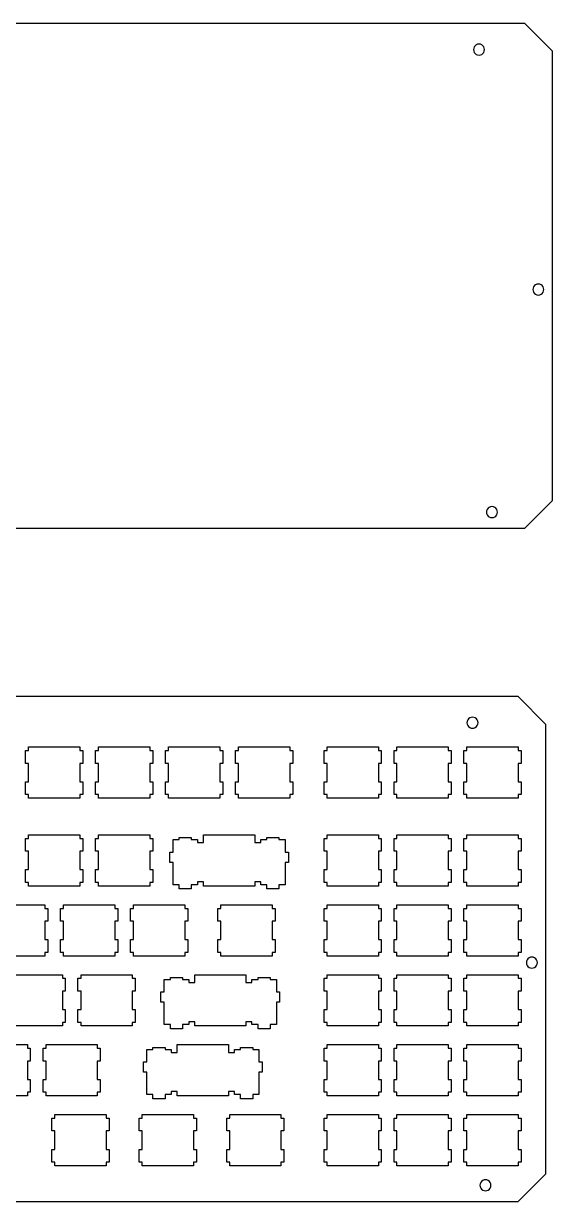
# Model space of a CAD drawing. Extents: x -203 to 157, y 44 to 365.
# Drawn here: x 12.9 to 156.9, y 44.1 to 364.9 of the extents above; entities that cross this region are included whole.
import ezdxf

# ---------------------------------------------------------------- set-up
doc = ezdxf.new("R2010")
doc.units = 0
doc.layers.get('0').update_dxf_attribs({"linetype": 'CONTINUOUS'})

msp = doc.modelspace()

# ---------------------------------------------------------------- linework, layer by layer
for p, q in [((149.34, 364.95), (-193.56, 364.95)), ((156.88, 357.41), (149.34, 364.95)), ((135.44, 358.24), (135.39, 357.85)), ((135.39, 357.85), (135.44, 357.46)), ((135.59, 358.6), (135.44, 358.24)), ((135.44, 357.46), (135.59, 357.1)), ((135.82, 358.91), (135.59, 358.6)), ((135.59, 357.1), (135.82, 356.79)), ((136.14, 359.15), (135.82, 358.91)), ((135.82, 356.79), (136.14, 356.55)), ((136.5, 359.3), (136.14, 359.15)), ((136.14, 356.55), (136.5, 356.4)), ((136.89, 359.35), (136.5, 359.3)), ((136.5, 356.4), (136.89, 356.35)), ((137.27, 359.3), (136.89, 359.35)), ((136.89, 356.35), (137.27, 356.4)), ((137.64, 359.15), (137.27, 359.3)), ((137.27, 356.4), (137.64, 356.55)), ((137.95, 358.91), (137.64, 359.15)), ((137.64, 356.55), (137.95, 356.79)), ((138.18, 358.6), (137.95, 358.91)), ((137.95, 356.79), (138.18, 357.1)), ((138.33, 358.24), (138.18, 358.6)), ((138.18, 357.1), (138.33, 357.46)), ((138.39, 357.85), (138.33, 358.24)), ((138.33, 357.46), (138.39, 357.85)), ((156.88, 234.98), (156.88, 357.41)), ((151.6, 292.88), (151.55, 292.49)), ((151.55, 292.49), (151.6, 292.1)), ((151.75, 293.24), (151.6, 292.88)), ((151.6, 292.1), (151.75, 291.74)), ((151.98, 293.55), (151.75, 293.24)), ((152.3, 293.79), (151.98, 293.55)), ((152.66, 293.94), (152.3, 293.79)), ((153.05, 293.99), (152.66, 293.94)), ((153.43, 293.94), (153.05, 293.99)), ((153.8, 293.79), (153.43, 293.94)), ((154.11, 293.55), (153.8, 293.79)), ((154.34, 293.24), (154.11, 293.55)), ((154.49, 292.88), (154.34, 293.24)), ((154.34, 291.74), (154.49, 292.1)), ((154.55, 292.49), (154.49, 292.88)), ((154.49, 292.1), (154.55, 292.49)), ((151.75, 291.74), (151.98, 291.43)), ((151.98, 291.43), (152.3, 291.19)), ((152.3, 291.19), (152.66, 291.04)), ((152.66, 291.04), (153.05, 290.99)), ((153.05, 290.99), (153.43, 291.04)), ((153.43, 291.04), (153.8, 291.19)), ((153.8, 291.19), (154.11, 291.43)), ((154.11, 291.43), (154.34, 291.74)), ((149.34, 227.44), (156.88, 234.98)), ((138.97, 232.24), (138.91, 231.85)), ((138.91, 231.85), (138.97, 231.46)), ((139.12, 232.6), (138.97, 232.24)), ((138.97, 231.46), (139.12, 231.1)), ((139.35, 232.91), (139.12, 232.6)), ((139.12, 231.1), (139.35, 230.79)), ((139.66, 233.15), (139.35, 232.91)), ((140.03, 233.3), (139.66, 233.15)), ((140.41, 233.35), (140.03, 233.3)), ((140.8, 233.3), (140.41, 233.35)), ((141.16, 233.15), (140.8, 233.3)), ((141.48, 232.91), (141.16, 233.15)), ((141.71, 232.6), (141.48, 232.91)), ((141.48, 230.79), (141.71, 231.1)), ((141.86, 232.24), (141.71, 232.6)), ((141.71, 231.1), (141.86, 231.46)), ((141.91, 231.85), (141.86, 232.24)), ((141.86, 231.46), (141.91, 231.85)), ((139.35, 230.79), (139.66, 230.55)), ((139.66, 230.55), (140.03, 230.4)), ((140.03, 230.4), (140.41, 230.35)), ((140.41, 230.35), (140.8, 230.4)), ((140.8, 230.4), (141.16, 230.55)), ((141.16, 230.55), (141.48, 230.79)), ((-193.56, 227.44), (149.34, 227.44)), ((147.58, 181.58), (-195.32, 181.58)), ((155.12, 174.04), (147.58, 181.58)), ((133.67, 174.87), (133.62, 174.48)), ((133.62, 174.48), (133.67, 174.09)), ((133.82, 175.23), (133.67, 174.87)), ((133.67, 174.09), (133.82, 173.73)), ((134.06, 175.54), (133.82, 175.23)), ((133.82, 173.73), (134.06, 173.42)), ((134.37, 175.78), (134.06, 175.54)), ((134.06, 173.42), (134.37, 173.18)), ((134.73, 175.93), (134.37, 175.78)), ((135.12, 175.98), (134.73, 175.93)), ((135.51, 175.93), (135.12, 175.98)), ((135.87, 175.78), (135.51, 175.93)), ((136.18, 175.54), (135.87, 175.78)), ((135.87, 173.18), (136.18, 173.42)), ((136.42, 175.23), (136.18, 175.54)), ((136.18, 173.42), (136.42, 173.73)), ((136.57, 174.87), (136.42, 175.23)), ((136.42, 173.73), (136.57, 174.09)), ((136.62, 174.48), (136.57, 174.87)), ((136.57, 174.09), (136.62, 174.48)), ((155.12, 51.61), (155.12, 174.04)), ((134.37, 173.18), (134.73, 173.03)), ((134.73, 173.03), (135.12, 172.98)), ((135.12, 172.98), (135.51, 173.03)), ((135.51, 173.03), (135.87, 173.18)), ((13.42, 166.9), (14.23, 166.9)), ((13.42, 163.4), (13.42, 166.9)), ((14.23, 167.88), (28.2, 167.88)), ((14.23, 166.9), (14.23, 167.88)), ((28.2, 167.88), (28.2, 166.9)), ((28.2, 166.9), (29.01, 166.9)), ((29.01, 166.9), (29.01, 163.4)), ((32.47, 163.4), (32.47, 166.9)), ((32.47, 166.9), (33.28, 166.9)), ((33.28, 167.88), (47.25, 167.88)), ((33.28, 166.9), (33.28, 167.88)), ((47.25, 167.88), (47.25, 166.9)), ((47.25, 166.9), (48.06, 166.9)), ((48.06, 166.9), (48.06, 163.4)), ((51.52, 163.4), (51.52, 166.9)), ((51.52, 166.9), (52.33, 166.9)), ((52.33, 167.88), (66.3, 167.88)), ((52.33, 166.9), (52.33, 167.88)), ((66.3, 167.88), (66.3, 166.9)), ((66.3, 166.9), (67.11, 166.9)), ((67.11, 166.9), (67.11, 163.4)), ((70.57, 163.4), (70.57, 166.9)), ((70.57, 166.9), (71.38, 166.9)), ((71.38, 167.88), (85.35, 167.88)), ((71.38, 166.9), (71.38, 167.88)), ((85.35, 167.88), (85.35, 166.9)), ((85.35, 166.9), (86.16, 166.9)), ((86.16, 166.9), (86.16, 163.4)), ((94.7, 166.9), (95.51, 166.9)), ((94.7, 163.4), (94.7, 166.9)), ((95.51, 167.88), (109.48, 167.88)), ((95.51, 166.9), (95.51, 167.88)), ((109.48, 167.88), (109.48, 166.9)), ((109.48, 166.9), (110.29, 166.9)), ((110.29, 166.9), (110.29, 163.4)), ((113.75, 166.9), (114.56, 166.9)), ((113.75, 163.4), (113.75, 166.9)), ((114.56, 167.88), (128.53, 167.88)), ((114.56, 166.9), (114.56, 167.88)), ((128.53, 167.88), (128.53, 166.9)), ((128.53, 166.9), (129.34, 166.9)), ((129.34, 166.9), (129.34, 163.4)), ((132.8, 166.9), (133.61, 166.9)), ((132.8, 163.4), (132.8, 166.9)), ((133.61, 167.88), (147.58, 167.88)), ((133.61, 166.9), (133.61, 167.88)), ((147.58, 167.88), (147.58, 166.9)), ((147.58, 166.9), (148.39, 166.9)), ((148.39, 166.9), (148.39, 163.4)), ((14.23, 163.4), (13.42, 163.4)), ((14.23, 158.39), (14.23, 163.4)), ((29.01, 163.4), (28.2, 163.4)), ((28.2, 163.4), (28.2, 158.39)), ((33.28, 163.4), (32.47, 163.4)), ((33.28, 158.39), (33.28, 163.4)), ((47.25, 163.4), (47.25, 158.39)), ((48.06, 163.4), (47.25, 163.4)), ((52.33, 163.4), (51.52, 163.4)), ((52.33, 158.39), (52.33, 163.4)), ((66.3, 163.4), (66.3, 158.39)), ((67.11, 163.4), (66.3, 163.4)), ((71.38, 163.4), (70.57, 163.4)), ((71.38, 158.39), (71.38, 163.4)), ((85.35, 163.4), (85.35, 158.39)), ((86.16, 163.4), (85.35, 163.4)), ((95.51, 163.4), (94.7, 163.4)), ((95.51, 158.39), (95.51, 163.4)), ((110.29, 163.4), (109.48, 163.4)), ((109.48, 163.4), (109.48, 158.39)), ((114.56, 163.4), (113.75, 163.4)), ((114.56, 158.39), (114.56, 163.4)), ((128.53, 163.4), (128.53, 158.39)), ((129.34, 163.4), (128.53, 163.4)), ((133.61, 163.4), (132.8, 163.4)), ((133.61, 158.39), (133.61, 163.4)), ((147.58, 163.4), (147.58, 158.39)), ((148.39, 163.4), (147.58, 163.4)), ((13.42, 158.39), (14.23, 158.39)), ((13.42, 154.89), (13.42, 158.39)), ((28.2, 158.39), (29.01, 158.39)), ((29.01, 158.39), (29.01, 154.89)), ((32.47, 158.39), (33.28, 158.39)), ((32.47, 154.89), (32.47, 158.39)), ((47.25, 158.39), (48.06, 158.39)), ((48.06, 158.39), (48.06, 154.89)), ((51.52, 154.89), (51.52, 158.39)), ((51.52, 158.39), (52.33, 158.39)), ((66.3, 158.39), (67.11, 158.39)), ((67.11, 158.39), (67.11, 154.89)), ((70.57, 154.89), (70.57, 158.39)), ((70.57, 158.39), (71.38, 158.39)), ((85.35, 158.39), (86.16, 158.39)), ((86.16, 158.39), (86.16, 154.89)), ((94.7, 158.39), (95.51, 158.39)), ((94.7, 154.89), (94.7, 158.39)), ((109.48, 158.39), (110.29, 158.39)), ((110.29, 158.39), (110.29, 154.89)), ((113.75, 154.89), (113.75, 158.39)), ((113.75, 158.39), (114.56, 158.39)), ((128.53, 158.39), (129.34, 158.39)), ((129.34, 158.39), (129.34, 154.89)), ((132.8, 158.39), (133.61, 158.39)), ((132.8, 154.89), (132.8, 158.39)), ((147.58, 158.39), (148.39, 158.39)), ((148.39, 158.39), (148.39, 154.89)), ((14.23, 154.89), (13.42, 154.89)), ((14.23, 153.91), (14.23, 154.89)), ((29.01, 154.89), (28.2, 154.89)), ((28.2, 154.89), (28.2, 153.91)), ((33.28, 154.89), (32.47, 154.89)), ((33.28, 153.91), (33.28, 154.89)), ((47.25, 154.89), (47.25, 153.91)), ((48.06, 154.89), (47.25, 154.89)), ((52.33, 154.89), (51.52, 154.89)), ((52.33, 153.91), (52.33, 154.89)), ((66.3, 154.89), (66.3, 153.91)), ((67.11, 154.89), (66.3, 154.89)), ((71.38, 154.89), (70.57, 154.89)), ((71.38, 153.91), (71.38, 154.89)), ((85.35, 154.89), (85.35, 153.91)), ((86.16, 154.89), (85.35, 154.89)), ((95.51, 154.89), (94.7, 154.89)), ((95.51, 153.91), (95.51, 154.89)), ((110.29, 154.89), (109.48, 154.89)), ((109.48, 154.89), (109.48, 153.91)), ((114.56, 154.89), (113.75, 154.89)), ((114.56, 153.91), (114.56, 154.89)), ((128.53, 154.89), (128.53, 153.91)), ((129.34, 154.89), (128.53, 154.89)), ((133.61, 154.89), (132.8, 154.89)), ((133.61, 153.91), (133.61, 154.89)), ((147.58, 154.89), (147.58, 153.91)), ((148.39, 154.89), (147.58, 154.89)), ((28.2, 153.91), (14.23, 153.91)), ((47.25, 153.91), (33.28, 153.91)), ((66.3, 153.91), (52.33, 153.91)), ((85.35, 153.91), (71.38, 153.91)), ((109.48, 153.91), (95.51, 153.91)), ((128.53, 153.91), (114.56, 153.91)), ((147.58, 153.91), (133.61, 153.91)), ((13.42, 142.96), (14.23, 142.96)), ((13.42, 139.46), (13.42, 142.96)), ((14.23, 142.96), (14.23, 143.94)), ((14.23, 143.94), (28.2, 143.94)), ((28.2, 143.94), (28.2, 142.96)), ((28.2, 142.96), (29.01, 142.96)), ((29.01, 142.96), (29.01, 139.46)), ((32.47, 139.46), (32.47, 142.96)), ((32.47, 142.96), (33.28, 142.96)), ((33.28, 143.94), (47.25, 143.94)), ((33.28, 142.96), (33.28, 143.94)), ((47.25, 143.94), (47.25, 142.96)), ((47.25, 142.96), (48.06, 142.96)), ((48.06, 142.96), (48.06, 139.46)), ((53.57, 139.24), (53.57, 142.64)), ((53.57, 142.64), (55.25, 142.64)), ((55.25, 143.18), (58.55, 143.18)), ((55.25, 142.64), (55.25, 143.18)), ((58.55, 143.18), (58.55, 142.64)), ((58.55, 142.64), (60.23, 142.64)), ((60.23, 142.64), (60.23, 141.83)), ((60.23, 141.83), (61.85, 141.83)), ((61.85, 143.94), (75.82, 143.94)), ((61.85, 141.83), (61.85, 143.94)), ((75.82, 143.94), (75.82, 141.83)), ((75.82, 141.83), (77.45, 141.83)), ((77.45, 141.83), (77.45, 142.64)), ((77.45, 142.64), (79.13, 142.64)), ((79.13, 142.64), (79.13, 143.18)), ((79.13, 143.18), (82.43, 143.18)), ((82.43, 143.18), (82.43, 142.64)), ((82.43, 142.64), (84.1, 142.64)), ((84.1, 142.64), (84.1, 139.24)), ((94.7, 139.46), (94.7, 142.96)), ((94.7, 142.96), (95.51, 142.96)), ((95.51, 142.96), (95.51, 143.94)), ((95.51, 143.94), (109.48, 143.94)), ((109.48, 143.94), (109.48, 142.96)), ((109.48, 142.96), (110.29, 142.96)), ((110.29, 142.96), (110.29, 139.46)), ((113.75, 139.46), (113.75, 142.96)), ((113.75, 142.96), (114.56, 142.96)), ((114.56, 143.94), (128.53, 143.94)), ((114.56, 142.96), (114.56, 143.94)), ((128.53, 143.94), (128.53, 142.96)), ((128.53, 142.96), (129.34, 142.96)), ((129.34, 142.96), (129.34, 139.46)), ((132.8, 142.96), (133.61, 142.96)), ((132.8, 139.46), (132.8, 142.96)), ((133.61, 143.94), (147.58, 143.94)), ((133.61, 142.96), (133.61, 143.94)), ((147.58, 143.94), (147.58, 142.96)), ((147.58, 142.96), (148.39, 142.96)), ((148.39, 142.96), (148.39, 139.46)), ((14.23, 139.46), (13.42, 139.46)), ((14.23, 134.45), (14.23, 139.46)), ((29.01, 139.46), (28.2, 139.46)), ((28.2, 139.46), (28.2, 134.45)), ((33.28, 139.46), (32.47, 139.46)), ((33.28, 134.45), (33.28, 139.46)), ((48.06, 139.46), (47.25, 139.46)), ((47.25, 139.46), (47.25, 134.45)), ((52.68, 136.44), (52.68, 139.24)), ((52.68, 139.24), (53.57, 139.24)), ((84.1, 139.24), (84.99, 139.24)), ((84.99, 139.24), (84.99, 136.44)), ((95.51, 139.46), (94.7, 139.46)), ((95.51, 134.45), (95.51, 139.46)), ((110.29, 139.46), (109.48, 139.46)), ((109.48, 139.46), (109.48, 134.45)), ((114.56, 139.46), (113.75, 139.46)), ((114.56, 134.45), (114.56, 139.46)), ((128.53, 139.46), (128.53, 134.45)), ((129.34, 139.46), (128.53, 139.46)), ((133.61, 139.46), (132.8, 139.46)), ((133.61, 134.45), (133.61, 139.46)), ((147.58, 139.46), (147.58, 134.45)), ((148.39, 139.46), (147.58, 139.46)), ((53.57, 136.44), (52.68, 136.44)), ((53.57, 130.35), (53.57, 136.44)), ((84.1, 136.44), (84.1, 130.35)), ((84.99, 136.44), (84.1, 136.44)), ((13.42, 130.95), (13.42, 134.45)), ((13.42, 134.45), (14.23, 134.45)), ((28.2, 134.45), (29.01, 134.45)), ((29.01, 134.45), (29.01, 130.95)), ((32.47, 134.45), (33.28, 134.45)), ((32.47, 130.95), (32.47, 134.45)), ((47.25, 134.45), (48.06, 134.45)), ((48.06, 134.45), (48.06, 130.95)), ((94.7, 130.95), (94.7, 134.45)), ((94.7, 134.45), (95.51, 134.45)), ((109.48, 134.45), (110.29, 134.45)), ((110.29, 134.45), (110.29, 130.95)), ((113.75, 130.95), (113.75, 134.45)), ((113.75, 134.45), (114.56, 134.45)), ((128.53, 134.45), (129.34, 134.45)), ((129.34, 134.45), (129.34, 130.95)), ((132.8, 130.95), (132.8, 134.45)), ((132.8, 134.45), (133.61, 134.45)), ((147.58, 134.45), (148.39, 134.45)), ((148.39, 134.45), (148.39, 130.95)), ((14.23, 130.95), (13.42, 130.95)), ((14.23, 129.97), (14.23, 130.95)), ((28.2, 129.97), (14.23, 129.97)), ((29.01, 130.95), (28.2, 130.95)), ((28.2, 130.95), (28.2, 129.97)), ((33.28, 130.95), (32.47, 130.95)), ((33.28, 129.97), (33.28, 130.95)), ((47.25, 129.97), (33.28, 129.97)), ((47.25, 130.95), (47.25, 129.97)), ((48.06, 130.95), (47.25, 130.95)), ((55.25, 130.35), (53.57, 130.35)), ((55.25, 129.21), (55.25, 130.35)), ((58.55, 129.21), (55.25, 129.21)), ((58.55, 130.35), (58.55, 129.21)), ((60.23, 130.35), (58.55, 130.35)), ((61.85, 131.14), (60.23, 131.14)), ((60.23, 131.14), (60.23, 130.35)), ((61.85, 129.97), (61.85, 131.14)), ((75.82, 129.97), (61.85, 129.97)), ((75.82, 131.14), (75.82, 129.97)), ((77.45, 131.14), (75.82, 131.14)), ((77.45, 130.35), (77.45, 131.14)), ((79.13, 130.35), (77.45, 130.35)), ((79.13, 129.21), (79.13, 130.35)), ((82.43, 129.21), (79.13, 129.21)), ((82.43, 130.35), (82.43, 129.21)), ((84.1, 130.35), (82.43, 130.35)), ((95.51, 130.95), (94.7, 130.95)), ((95.51, 129.97), (95.51, 130.95)), ((109.48, 129.97), (95.51, 129.97)), ((110.29, 130.95), (109.48, 130.95)), ((109.48, 130.95), (109.48, 129.97)), ((114.56, 130.95), (113.75, 130.95)), ((114.56, 129.97), (114.56, 130.95)), ((128.53, 129.97), (114.56, 129.97)), ((128.53, 130.95), (128.53, 129.97)), ((129.34, 130.95), (128.53, 130.95)), ((133.61, 130.95), (132.8, 130.95)), ((133.61, 129.97), (133.61, 130.95)), ((147.58, 129.97), (133.61, 129.97)), ((148.39, 130.95), (147.58, 130.95)), ((147.58, 130.95), (147.58, 129.97)), ((4.7, 124.89), (18.67, 124.89)), ((18.67, 124.89), (18.67, 123.91)), ((18.67, 123.91), (19.49, 123.91)), ((19.49, 123.91), (19.49, 120.41)), ((22.94, 123.91), (23.75, 123.91)), ((22.94, 120.41), (22.94, 123.91)), ((23.75, 124.89), (37.72, 124.89)), ((23.75, 123.91), (23.75, 124.89)), ((37.72, 124.89), (37.72, 123.91)), ((37.72, 123.91), (38.54, 123.91)), ((38.54, 123.91), (38.54, 120.41)), ((41.99, 120.41), (41.99, 123.91)), ((41.99, 123.91), (42.8, 123.91)), ((42.8, 124.89), (56.77, 124.89)), ((42.8, 123.91), (42.8, 124.89)), ((56.77, 124.89), (56.77, 123.91)), ((56.77, 123.91), (57.59, 123.91)), ((57.59, 123.91), (57.59, 120.41)), ((65.8, 120.41), (65.8, 123.91)), ((65.8, 123.91), (66.62, 123.91)), ((66.62, 124.89), (80.59, 124.89)), ((66.62, 123.91), (66.62, 124.89)), ((80.59, 124.89), (80.59, 123.91)), ((80.59, 123.91), (81.4, 123.91)), ((81.4, 123.91), (81.4, 120.41)), ((94.7, 123.91), (95.51, 123.91)), ((94.7, 120.41), (94.7, 123.91)), ((95.51, 123.91), (95.51, 124.89)), ((95.51, 124.89), (109.48, 124.89)), ((109.48, 124.89), (109.48, 123.91)), ((109.48, 123.91), (110.29, 123.91)), ((110.29, 123.91), (110.29, 120.41)), ((113.75, 123.91), (114.56, 123.91)), ((113.75, 120.41), (113.75, 123.91)), ((114.56, 124.89), (128.53, 124.89)), ((114.56, 123.91), (114.56, 124.89)), ((128.53, 124.89), (128.53, 123.91)), ((128.53, 123.91), (129.34, 123.91)), ((129.34, 123.91), (129.34, 120.41)), ((132.8, 120.41), (132.8, 123.91)), ((132.8, 123.91), (133.61, 123.91)), ((133.61, 124.89), (147.58, 124.89)), ((133.61, 123.91), (133.61, 124.89)), ((147.58, 124.89), (147.58, 123.91)), ((147.58, 123.91), (148.39, 123.91)), ((148.39, 123.91), (148.39, 120.41)), ((19.49, 120.41), (18.67, 120.41)), ((18.67, 120.41), (18.67, 115.4)), ((23.75, 120.41), (22.94, 120.41)), ((23.75, 115.4), (23.75, 120.41)), ((38.54, 120.41), (37.72, 120.41)), ((37.72, 120.41), (37.72, 115.4)), ((42.8, 120.41), (41.99, 120.41)), ((42.8, 115.4), (42.8, 120.41)), ((57.59, 120.41), (56.77, 120.41)), ((56.77, 120.41), (56.77, 115.4)), ((66.62, 120.41), (65.8, 120.41)), ((66.62, 115.4), (66.62, 120.41)), ((81.4, 120.41), (80.59, 120.41)), ((80.59, 120.41), (80.59, 115.4)), ((95.51, 120.41), (94.7, 120.41)), ((95.51, 115.4), (95.51, 120.41)), ((109.48, 120.41), (109.48, 115.4)), ((110.29, 120.41), (109.48, 120.41)), ((114.56, 120.41), (113.75, 120.41)), ((114.56, 115.4), (114.56, 120.41)), ((129.34, 120.41), (128.53, 120.41)), ((128.53, 120.41), (128.53, 115.4)), ((133.61, 120.41), (132.8, 120.41)), ((133.61, 115.4), (133.61, 120.41)), ((147.58, 120.41), (147.58, 115.4)), ((148.39, 120.41), (147.58, 120.41)), ((18.67, 115.4), (19.49, 115.4)), ((19.49, 115.4), (19.49, 111.9)), ((22.94, 115.4), (23.75, 115.4)), ((22.94, 111.9), (22.94, 115.4)), ((37.72, 115.4), (38.54, 115.4)), ((38.54, 115.4), (38.54, 111.9)), ((41.99, 111.9), (41.99, 115.4)), ((41.99, 115.4), (42.8, 115.4)), ((56.77, 115.4), (57.59, 115.4)), ((57.59, 115.4), (57.59, 111.9)), ((65.8, 115.4), (66.62, 115.4)), ((65.8, 111.9), (65.8, 115.4)), ((80.59, 115.4), (81.4, 115.4)), ((81.4, 115.4), (81.4, 111.9)), ((94.7, 115.4), (95.51, 115.4)), ((94.7, 111.9), (94.7, 115.4)), ((109.48, 115.4), (110.29, 115.4)), ((110.29, 115.4), (110.29, 111.9)), ((113.75, 115.4), (114.56, 115.4)), ((113.75, 111.9), (113.75, 115.4)), ((128.53, 115.4), (129.34, 115.4)), ((129.34, 115.4), (129.34, 111.9)), ((132.8, 115.4), (133.61, 115.4)), ((132.8, 111.9), (132.8, 115.4)), ((147.58, 115.4), (148.39, 115.4)), ((148.39, 115.4), (148.39, 111.9)), ((18.67, 110.92), (4.7, 110.92)), ((19.49, 111.9), (18.67, 111.9)), ((18.67, 111.9), (18.67, 110.92)), ((23.75, 111.9), (22.94, 111.9)), ((23.75, 110.92), (23.75, 111.9)), ((37.72, 110.92), (23.75, 110.92)), ((38.54, 111.9), (37.72, 111.9)), ((37.72, 111.9), (37.72, 110.92)), ((42.8, 111.9), (41.99, 111.9)), ((42.8, 110.92), (42.8, 111.9)), ((56.77, 110.92), (42.8, 110.92)), ((57.59, 111.9), (56.77, 111.9)), ((56.77, 111.9), (56.77, 110.92)), ((66.62, 111.9), (65.8, 111.9)), ((66.62, 110.92), (66.62, 111.9)), ((80.59, 110.92), (66.62, 110.92)), ((81.4, 111.9), (80.59, 111.9)), ((80.59, 111.9), (80.59, 110.92)), ((95.51, 111.9), (94.7, 111.9)), ((95.51, 110.92), (95.51, 111.9)), ((109.48, 110.92), (95.51, 110.92)), ((109.48, 111.9), (109.48, 110.92)), ((110.29, 111.9), (109.48, 111.9)), ((114.56, 111.9), (113.75, 111.9)), ((114.56, 110.92), (114.56, 111.9)), ((128.53, 110.92), (114.56, 110.92)), ((129.34, 111.9), (128.53, 111.9)), ((128.53, 111.9), (128.53, 110.92)), ((133.61, 111.9), (132.8, 111.9)), ((133.61, 110.92), (133.61, 111.9)), ((147.58, 110.92), (133.61, 110.92)), ((148.39, 111.9), (147.58, 111.9)), ((147.58, 111.9), (147.58, 110.92)), ((149.83, 109.51), (149.78, 109.12)), ((149.78, 109.12), (149.83, 108.73)), ((149.98, 109.87), (149.83, 109.51)), ((150.22, 110.18), (149.98, 109.87)), ((150.53, 110.42), (150.22, 110.18)), ((150.89, 110.57), (150.53, 110.42)), ((151.28, 110.62), (150.89, 110.57)), ((151.67, 110.57), (151.28, 110.62)), ((152.03, 110.42), (151.67, 110.57)), ((152.34, 110.18), (152.03, 110.42)), ((152.58, 109.87), (152.34, 110.18)), ((152.73, 109.51), (152.58, 109.87)), ((152.78, 109.12), (152.73, 109.51)), ((152.73, 108.73), (152.78, 109.12)), ((149.83, 108.73), (149.98, 108.37)), ((149.98, 108.37), (150.22, 108.06)), ((150.22, 108.06), (150.53, 107.82)), ((150.53, 107.82), (150.89, 107.67)), ((150.89, 107.67), (151.28, 107.62)), ((151.28, 107.62), (151.67, 107.67)), ((151.67, 107.67), (152.03, 107.82)), ((152.03, 107.82), (152.34, 108.06)), ((152.34, 108.06), (152.58, 108.37)), ((152.58, 108.37), (152.73, 108.73)), ((9.47, 105.84), (23.44, 105.84)), ((23.44, 105.84), (23.44, 104.86)), ((23.44, 104.86), (24.25, 104.86)), ((24.25, 104.86), (24.25, 101.36)), ((27.7, 104.86), (28.52, 104.86)), ((27.7, 101.36), (27.7, 104.86)), ((28.52, 105.84), (42.49, 105.84)), ((28.52, 104.86), (28.52, 105.84)), ((42.49, 105.84), (42.49, 104.86)), ((42.49, 104.86), (43.3, 104.86)), ((43.3, 104.86), (43.3, 101.36)), ((51.19, 101.14), (51.19, 104.54)), ((51.19, 104.54), (52.87, 104.54)), ((52.87, 105.08), (56.17, 105.08)), ((52.87, 104.54), (52.87, 105.08)), ((56.17, 105.08), (56.17, 104.54)), ((56.17, 104.54), (57.85, 104.54)), ((57.85, 104.54), (57.85, 103.73)), ((57.85, 103.73), (59.47, 103.73)), ((59.47, 105.84), (73.44, 105.84)), ((59.47, 103.73), (59.47, 105.84)), ((73.44, 105.84), (73.44, 103.73)), ((73.44, 103.73), (75.07, 103.73)), ((75.07, 104.54), (76.75, 104.54)), ((75.07, 103.73), (75.07, 104.54)), ((76.75, 104.54), (76.75, 105.08)), ((76.75, 105.08), (80.05, 105.08)), ((80.05, 105.08), (80.05, 104.54)), ((80.05, 104.54), (81.72, 104.54)), ((81.72, 104.54), (81.72, 101.14)), ((94.7, 101.36), (94.7, 104.86)), ((94.7, 104.86), (95.51, 104.86)), ((95.51, 105.84), (109.48, 105.84)), ((95.51, 104.86), (95.51, 105.84)), ((109.48, 105.84), (109.48, 104.86)), ((109.48, 104.86), (110.29, 104.86)), ((110.29, 104.86), (110.29, 101.36)), ((113.75, 101.36), (113.75, 104.86)), ((113.75, 104.86), (114.56, 104.86)), ((114.56, 104.86), (114.56, 105.84)), ((114.56, 105.84), (128.53, 105.84)), ((128.53, 105.84), (128.53, 104.86)), ((128.53, 104.86), (129.34, 104.86)), ((129.34, 104.86), (129.34, 101.36)), ((132.8, 101.36), (132.8, 104.86)), ((132.8, 104.86), (133.61, 104.86)), ((133.61, 105.84), (147.58, 105.84)), ((133.61, 104.86), (133.61, 105.84)), ((147.58, 105.84), (147.58, 104.86)), ((147.58, 104.86), (148.39, 104.86)), ((148.39, 104.86), (148.39, 101.36)), ((24.25, 101.36), (23.44, 101.36)), ((23.44, 101.36), (23.44, 96.35)), ((28.52, 101.36), (27.7, 101.36)), ((28.52, 96.35), (28.52, 101.36)), ((43.3, 101.36), (42.49, 101.36)), ((42.49, 101.36), (42.49, 96.35)), ((50.3, 98.34), (50.3, 101.14)), ((50.3, 101.14), (51.19, 101.14)), ((81.72, 101.14), (82.61, 101.14)), ((82.61, 101.14), (82.61, 98.34)), ((95.51, 101.36), (94.7, 101.36)), ((95.51, 96.35), (95.51, 101.36)), ((110.29, 101.36), (109.48, 101.36)), ((109.48, 101.36), (109.48, 96.35)), ((114.56, 101.36), (113.75, 101.36)), ((114.56, 96.35), (114.56, 101.36)), ((128.53, 101.36), (128.53, 96.35)), ((129.34, 101.36), (128.53, 101.36)), ((133.61, 101.36), (132.8, 101.36)), ((133.61, 96.35), (133.61, 101.36)), ((147.58, 101.36), (147.58, 96.35)), ((148.39, 101.36), (147.58, 101.36)), ((23.44, 96.35), (24.25, 96.35)), ((24.25, 96.35), (24.25, 92.85)), ((27.7, 96.35), (28.52, 96.35)), ((27.7, 92.85), (27.7, 96.35)), ((42.49, 96.35), (43.3, 96.35)), ((43.3, 96.35), (43.3, 92.85)), ((51.19, 98.34), (50.3, 98.34)), ((51.19, 92.25), (51.19, 98.34)), ((81.72, 98.34), (81.72, 92.25)), ((82.61, 98.34), (81.72, 98.34)), ((94.7, 92.85), (94.7, 96.35)), ((94.7, 96.35), (95.51, 96.35)), ((109.48, 96.35), (110.29, 96.35)), ((110.29, 96.35), (110.29, 92.85)), ((113.75, 92.85), (113.75, 96.35)), ((113.75, 96.35), (114.56, 96.35)), ((128.53, 96.35), (129.34, 96.35)), ((129.34, 96.35), (129.34, 92.85)), ((132.8, 96.35), (133.61, 96.35)), ((132.8, 92.85), (132.8, 96.35)), ((147.58, 96.35), (148.39, 96.35)), ((148.39, 96.35), (148.39, 92.85)), ((23.44, 91.87), (9.47, 91.87)), ((23.44, 92.85), (23.44, 91.87)), ((24.25, 92.85), (23.44, 92.85)), ((28.52, 92.85), (27.7, 92.85)), ((28.52, 91.87), (28.52, 92.85)), ((42.49, 91.87), (28.52, 91.87)), ((43.3, 92.85), (42.49, 92.85)), ((42.49, 92.85), (42.49, 91.87)), ((52.87, 92.25), (51.19, 92.25)), ((52.87, 91.11), (52.87, 92.25)), ((56.17, 91.11), (52.87, 91.11)), ((56.17, 92.25), (56.17, 91.11)), ((57.85, 92.25), (56.17, 92.25)), ((57.85, 93.04), (57.85, 92.25)), ((59.47, 93.04), (57.85, 93.04)), ((59.47, 91.87), (59.47, 93.04)), ((73.44, 91.87), (59.47, 91.87)), ((73.44, 93.04), (73.44, 91.87)), ((75.07, 93.04), (73.44, 93.04)), ((75.07, 92.25), (75.07, 93.04)), ((76.75, 92.25), (75.07, 92.25)), ((76.75, 91.11), (76.75, 92.25)), ((80.05, 91.11), (76.75, 91.11)), ((80.05, 92.25), (80.05, 91.11)), ((81.72, 92.25), (80.05, 92.25)), ((95.51, 92.85), (94.7, 92.85)), ((95.51, 91.87), (95.51, 92.85)), ((109.48, 91.87), (95.51, 91.87)), ((109.48, 92.85), (109.48, 91.87)), ((110.29, 92.85), (109.48, 92.85)), ((114.56, 92.85), (113.75, 92.85)), ((114.56, 91.87), (114.56, 92.85)), ((128.53, 91.87), (114.56, 91.87)), ((128.53, 92.85), (128.53, 91.87)), ((129.34, 92.85), (128.53, 92.85)), ((133.61, 92.85), (132.8, 92.85)), ((133.61, 91.87), (133.61, 92.85)), ((147.58, 91.87), (133.61, 91.87)), ((147.58, 92.85), (147.58, 91.87)), ((148.39, 92.85), (147.58, 92.85)), ((-0.06, 86.79), (13.91, 86.79)), ((13.91, 86.79), (13.91, 85.81)), ((18.99, 86.79), (32.96, 86.79)), ((18.99, 85.81), (18.99, 86.79)), ((32.96, 86.79), (32.96, 85.81)), ((54.71, 84.68), (54.71, 86.79)), ((54.71, 86.79), (68.68, 86.79)), ((68.68, 86.79), (68.68, 84.68)), ((95.51, 86.79), (109.48, 86.79)), ((95.51, 85.81), (95.51, 86.79)), ((109.48, 86.79), (109.48, 85.81)), ((114.56, 86.79), (128.53, 86.79)), ((114.56, 85.81), (114.56, 86.79)), ((128.53, 86.79), (128.53, 85.81)), ((133.61, 86.79), (147.58, 86.79)), ((133.61, 85.81), (133.61, 86.79)), ((147.58, 86.79), (147.58, 85.81)), ((13.91, 85.81), (14.72, 85.81)), ((14.72, 85.81), (14.72, 82.31)), ((18.18, 85.81), (18.99, 85.81)), ((18.18, 82.31), (18.18, 85.81)), ((32.96, 85.81), (33.77, 85.81)), ((33.77, 85.81), (33.77, 82.31)), ((46.43, 82.09), (46.43, 85.49)), ((46.43, 85.49), (48.11, 85.49)), ((48.11, 85.49), (48.11, 86.03)), ((48.11, 86.03), (51.41, 86.03)), ((51.41, 86.03), (51.41, 85.49)), ((51.41, 85.49), (53.09, 85.49)), ((53.09, 85.49), (53.09, 84.68)), ((53.09, 84.68), (54.71, 84.68)), ((68.68, 84.68), (70.31, 84.68)), ((70.31, 85.49), (71.98, 85.49)), ((70.31, 84.68), (70.31, 85.49)), ((71.98, 85.49), (71.98, 86.03)), ((71.98, 86.03), (75.29, 86.03)), ((75.29, 86.03), (75.29, 85.49)), ((75.29, 85.49), (76.96, 85.49)), ((76.96, 85.49), (76.96, 82.09)), ((94.7, 82.31), (94.7, 85.81)), ((94.7, 85.81), (95.51, 85.81)), ((109.48, 85.81), (110.29, 85.81)), ((110.29, 85.81), (110.29, 82.31)), ((113.75, 85.81), (114.56, 85.81)), ((113.75, 82.31), (113.75, 85.81)), ((128.53, 85.81), (129.34, 85.81)), ((129.34, 85.81), (129.34, 82.31)), ((132.8, 82.31), (132.8, 85.81)), ((132.8, 85.81), (133.61, 85.81)), ((147.58, 85.81), (148.39, 85.81)), ((148.39, 85.81), (148.39, 82.31)), ((13.91, 82.31), (13.91, 77.3)), ((14.72, 82.31), (13.91, 82.31)), ((18.99, 82.31), (18.18, 82.31)), ((18.99, 77.3), (18.99, 82.31)), ((33.77, 82.31), (32.96, 82.31)), ((32.96, 82.31), (32.96, 77.3)), ((45.54, 79.29), (45.54, 82.09)), ((45.54, 82.09), (46.43, 82.09)), ((76.96, 82.09), (77.85, 82.09)), ((77.85, 82.09), (77.85, 79.29)), ((95.51, 82.31), (94.7, 82.31)), ((95.51, 77.3), (95.51, 82.31)), ((110.29, 82.31), (109.48, 82.31)), ((109.48, 82.31), (109.48, 77.3)), ((114.56, 82.31), (113.75, 82.31)), ((114.56, 77.3), (114.56, 82.31)), ((128.53, 82.31), (128.53, 77.3)), ((129.34, 82.31), (128.53, 82.31)), ((133.61, 82.31), (132.8, 82.31)), ((133.61, 77.3), (133.61, 82.31)), ((147.58, 82.31), (147.58, 77.3)), ((148.39, 82.31), (147.58, 82.31)), ((13.91, 77.3), (14.72, 77.3)), ((14.72, 77.3), (14.72, 73.8)), ((18.18, 73.8), (18.18, 77.3)), ((18.18, 77.3), (18.99, 77.3)), ((32.96, 77.3), (33.77, 77.3)), ((33.77, 77.3), (33.77, 73.8)), ((46.43, 79.29), (45.54, 79.29)), ((46.43, 73.2), (46.43, 79.29)), ((76.96, 79.29), (76.96, 73.2)), ((77.85, 79.29), (76.96, 79.29)), ((94.7, 77.3), (95.51, 77.3)), ((94.7, 73.8), (94.7, 77.3)), ((109.48, 77.3), (110.29, 77.3)), ((110.29, 77.3), (110.29, 73.8)), ((113.75, 73.8), (113.75, 77.3)), ((113.75, 77.3), (114.56, 77.3)), ((128.53, 77.3), (129.34, 77.3)), ((129.34, 77.3), (129.34, 73.8)), ((132.8, 73.8), (132.8, 77.3)), ((132.8, 77.3), (133.61, 77.3)), ((147.58, 77.3), (148.39, 77.3)), ((148.39, 77.3), (148.39, 73.8)), ((53.09, 73.99), (53.09, 73.2)), ((54.71, 73.99), (53.09, 73.99)), ((54.71, 72.82), (54.71, 73.99)), ((70.31, 73.99), (68.68, 73.99)), ((68.68, 73.99), (68.68, 72.82)), ((70.31, 73.2), (70.31, 73.99)), ((13.91, 72.82), (-0.06, 72.82)), ((14.72, 73.8), (13.91, 73.8)), ((13.91, 73.8), (13.91, 72.82)), ((18.99, 73.8), (18.18, 73.8)), ((18.99, 72.82), (18.99, 73.8)), ((32.96, 72.82), (18.99, 72.82)), ((33.77, 73.8), (32.96, 73.8)), ((32.96, 73.8), (32.96, 72.82)), ((48.11, 73.2), (46.43, 73.2)), ((48.11, 72.06), (48.11, 73.2)), ((51.41, 72.06), (48.11, 72.06)), ((53.09, 73.2), (51.41, 73.2)), ((51.41, 73.2), (51.41, 72.06)), ((68.68, 72.82), (54.71, 72.82)), ((71.98, 73.2), (70.31, 73.2)), ((71.98, 72.06), (71.98, 73.2)), ((75.29, 72.06), (71.98, 72.06)), ((76.96, 73.2), (75.29, 73.2)), ((75.29, 73.2), (75.29, 72.06)), ((95.51, 73.8), (94.7, 73.8)), ((95.51, 72.82), (95.51, 73.8)), ((109.48, 72.82), (95.51, 72.82)), ((110.29, 73.8), (109.48, 73.8)), ((109.48, 73.8), (109.48, 72.82)), ((114.56, 73.8), (113.75, 73.8)), ((114.56, 72.82), (114.56, 73.8)), ((128.53, 72.82), (114.56, 72.82)), ((128.53, 73.8), (128.53, 72.82)), ((129.34, 73.8), (128.53, 73.8)), ((133.61, 73.8), (132.8, 73.8)), ((133.61, 72.82), (133.61, 73.8)), ((147.58, 72.82), (133.61, 72.82)), ((147.58, 73.8), (147.58, 72.82)), ((148.39, 73.8), (147.58, 73.8)), ((21.37, 66.76), (21.37, 67.74)), ((21.37, 67.74), (35.34, 67.74)), ((35.34, 67.74), (35.34, 66.76)), ((45.19, 67.74), (59.16, 67.74)), ((45.19, 66.76), (45.19, 67.74)), ((59.16, 67.74), (59.16, 66.76)), ((69, 66.76), (69, 67.74)), ((69, 67.74), (82.97, 67.74)), ((82.97, 67.74), (82.97, 66.76)), ((95.51, 66.76), (95.51, 67.74)), ((95.51, 67.74), (109.48, 67.74)), ((109.48, 67.74), (109.48, 66.76)), ((114.56, 66.76), (114.56, 67.74)), ((114.56, 67.74), (128.53, 67.74)), ((128.53, 67.74), (128.53, 66.76)), ((133.61, 67.74), (147.58, 67.74)), ((133.61, 66.76), (133.61, 67.74)), ((147.58, 67.74), (147.58, 66.76)), ((20.56, 63.26), (20.56, 66.76)), ((20.56, 66.76), (21.37, 66.76)), ((35.34, 66.76), (36.16, 66.76)), ((36.16, 66.76), (36.16, 63.26)), ((44.37, 63.26), (44.37, 66.76)), ((44.37, 66.76), (45.19, 66.76)), ((59.16, 66.76), (59.97, 66.76)), ((59.97, 66.76), (59.97, 63.26)), ((68.19, 63.26), (68.19, 66.76)), ((68.19, 66.76), (69, 66.76)), ((82.97, 66.76), (83.78, 66.76)), ((83.78, 66.76), (83.78, 63.26)), ((94.7, 63.26), (94.7, 66.76)), ((94.7, 66.76), (95.51, 66.76)), ((109.48, 66.76), (110.29, 66.76)), ((110.29, 66.76), (110.29, 63.26)), ((113.75, 66.76), (114.56, 66.76)), ((113.75, 63.26), (113.75, 66.76)), ((128.53, 66.76), (129.34, 66.76)), ((129.34, 66.76), (129.34, 63.26)), ((132.8, 66.76), (133.61, 66.76)), ((132.8, 63.26), (132.8, 66.76)), ((147.58, 66.76), (148.39, 66.76)), ((148.39, 66.76), (148.39, 63.26)), ((21.37, 63.26), (20.56, 63.26)), ((21.37, 58.25), (21.37, 63.26)), ((35.34, 63.26), (35.34, 58.25)), ((36.16, 63.26), (35.34, 63.26)), ((45.19, 63.26), (44.37, 63.26)), ((45.19, 58.25), (45.19, 63.26)), ((59.16, 63.26), (59.16, 58.25)), ((59.97, 63.26), (59.16, 63.26)), ((69, 63.26), (68.19, 63.26)), ((69, 58.25), (69, 63.26)), ((82.97, 63.26), (82.97, 58.25)), ((83.78, 63.26), (82.97, 63.26)), ((95.51, 63.26), (94.7, 63.26)), ((95.51, 58.25), (95.51, 63.26)), ((109.48, 63.26), (109.48, 58.25)), ((110.29, 63.26), (109.48, 63.26)), ((114.56, 63.26), (113.75, 63.26)), ((114.56, 58.25), (114.56, 63.26)), ((128.53, 63.26), (128.53, 58.25)), ((129.34, 63.26), (128.53, 63.26)), ((133.61, 63.26), (132.8, 63.26)), ((133.61, 58.25), (133.61, 63.26)), ((147.58, 63.26), (147.58, 58.25)), ((148.39, 63.26), (147.58, 63.26)), ((20.56, 58.25), (21.37, 58.25)), ((20.56, 54.75), (20.56, 58.25)), ((35.34, 58.25), (36.16, 58.25)), ((36.16, 58.25), (36.16, 54.75)), ((44.37, 58.25), (45.19, 58.25)), ((44.37, 54.75), (44.37, 58.25)), ((59.16, 58.25), (59.97, 58.25)), ((59.97, 58.25), (59.97, 54.75)), ((68.19, 54.75), (68.19, 58.25)), ((68.19, 58.25), (69, 58.25)), ((82.97, 58.25), (83.78, 58.25)), ((83.78, 58.25), (83.78, 54.75)), ((94.7, 58.25), (95.51, 58.25)), ((94.7, 54.75), (94.7, 58.25)), ((109.48, 58.25), (110.29, 58.25)), ((110.29, 58.25), (110.29, 54.75)), ((113.75, 54.75), (113.75, 58.25)), ((113.75, 58.25), (114.56, 58.25)), ((128.53, 58.25), (129.34, 58.25)), ((129.34, 58.25), (129.34, 54.75)), ((132.8, 58.25), (133.61, 58.25)), ((132.8, 54.75), (132.8, 58.25)), ((147.58, 58.25), (148.39, 58.25)), ((148.39, 58.25), (148.39, 54.75)), ((21.37, 54.75), (20.56, 54.75)), ((21.37, 53.77), (21.37, 54.75)), ((36.16, 54.75), (35.34, 54.75)), ((35.34, 54.75), (35.34, 53.77)), ((45.19, 54.75), (44.37, 54.75)), ((45.19, 53.77), (45.19, 54.75)), ((59.97, 54.75), (59.16, 54.75)), ((59.16, 54.75), (59.16, 53.77)), ((69, 54.75), (68.19, 54.75)), ((69, 53.77), (69, 54.75)), ((82.97, 54.75), (82.97, 53.77)), ((83.78, 54.75), (82.97, 54.75)), ((95.51, 54.75), (94.7, 54.75)), ((95.51, 53.77), (95.51, 54.75)), ((109.48, 54.75), (109.48, 53.77)), ((110.29, 54.75), (109.48, 54.75)), ((114.56, 54.75), (113.75, 54.75)), ((114.56, 53.77), (114.56, 54.75)), ((128.53, 54.75), (128.53, 53.77)), ((129.34, 54.75), (128.53, 54.75)), ((133.61, 54.75), (132.8, 54.75)), ((133.61, 53.77), (133.61, 54.75)), ((148.39, 54.75), (147.58, 54.75)), ((147.58, 54.75), (147.58, 53.77)), ((35.34, 53.77), (21.37, 53.77)), ((59.16, 53.77), (45.19, 53.77)), ((82.97, 53.77), (69, 53.77)), ((109.48, 53.77), (95.51, 53.77)), ((128.53, 53.77), (114.56, 53.77)), ((147.58, 53.77), (133.61, 53.77)), ((147.58, 44.07), (155.12, 51.61)), ((137.2, 48.87), (137.15, 48.48)), ((137.15, 48.48), (137.2, 48.09)), ((137.35, 49.23), (137.2, 48.87)), ((137.59, 49.54), (137.35, 49.23)), ((137.9, 49.78), (137.59, 49.54)), ((138.26, 49.93), (137.9, 49.78)), ((138.65, 49.98), (138.26, 49.93)), ((139.04, 49.93), (138.65, 49.98)), ((139.4, 49.78), (139.04, 49.93)), ((139.71, 49.54), (139.4, 49.78)), ((139.95, 49.23), (139.71, 49.54)), ((140.1, 48.87), (139.95, 49.23)), ((140.15, 48.48), (140.1, 48.87)), ((140.1, 48.09), (140.15, 48.48)), ((137.2, 48.09), (137.35, 47.73)), ((137.35, 47.73), (137.59, 47.42)), ((137.59, 47.42), (137.9, 47.18)), ((137.9, 47.18), (138.26, 47.03)), ((138.26, 47.03), (138.65, 46.98)), ((138.65, 46.98), (139.04, 47.03)), ((139.04, 47.03), (139.4, 47.18)), ((139.4, 47.18), (139.71, 47.42)), ((139.71, 47.42), (139.95, 47.73)), ((139.95, 47.73), (140.1, 48.09)), ((-195.32, 44.07), (147.58, 44.07))]:
    msp.add_line(p, q)

doc.saveas('drawing.dxf')
